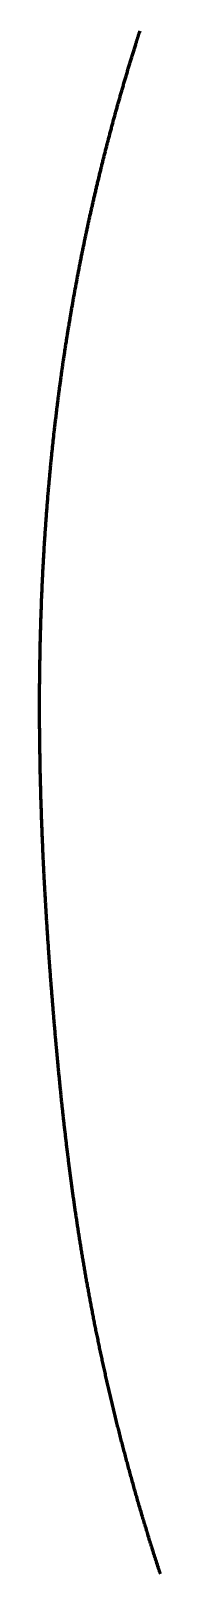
# Model space of a CAD drawing. Header units: millimetres. Extents: x 88 to 97873, y 32 to 55088.
# Drawn here: x 46895.9 to 46912.2, y 4115.9 to 4322.9 of the extents above; entities that cross this region are included whole.
import ezdxf

# ---------------------------------------------------------------- set-up
doc = ezdxf.new("R2010")
doc.units = ezdxf.units.MM
doc.header["$LTSCALE"] = 0.3

msp = doc.modelspace()

# ---------------------------------------------------------------- linework, layer by layer
at = {"lineweight": 60}
msp.add_lwpolyline([(46912.17, 4115.83), (46912.11, 4116.04), (46912.04, 4116.24), (46911.97, 4116.45), (46911.9, 4116.66), (46911.84, 4116.86), (46911.77, 4117.07), (46911.7, 4117.27), (46911.64, 4117.48), (46911.57, 4117.68), (46911.51, 4117.89), (46911.44, 4118.09), (46911.38, 4118.3), (46911.31, 4118.5), (46911.25, 4118.71), (46911.18, 4118.91), (46911.12, 4119.12), (46911.05, 4119.32), (46910.99, 4119.52), (46910.92, 4119.73), (46910.86, 4119.93), (46910.8, 4120.13), (46910.73, 4120.34), (46910.67, 4120.54), (46910.61, 4120.74), (46910.55, 4120.95), (46910.48, 4121.15), (46910.42, 4121.35), (46910.36, 4121.55), (46910.3, 4121.75), (46910.24, 4121.96), (46910.17, 4122.16), (46910.11, 4122.36), (46910.05, 4122.56), (46909.99, 4122.76), (46909.93, 4122.96), (46909.87, 4123.16), (46909.81, 4123.36), (46909.75, 4123.56), (46909.69, 4123.77), (46909.63, 4123.97), (46909.57, 4124.17), (46909.51, 4124.37), (46909.46, 4124.56), (46909.4, 4124.76), (46909.34, 4124.96), (46909.28, 4125.16), (46909.22, 4125.36), (46909.16, 4125.56), (46909.11, 4125.76), (46909.05, 4125.96), (46908.99, 4126.16), (46908.93, 4126.35), (46908.88, 4126.55), (46908.82, 4126.75), (46908.76, 4126.95), (46908.71, 4127.15), (46908.65, 4127.34), (46908.6, 4127.54), (46908.54, 4127.74), (46908.49, 4127.94), (46908.43, 4128.13), (46908.38, 4128.33), (46908.32, 4128.53), (46908.27, 4128.72), (46908.21, 4128.92), (46908.16, 4129.11), (46908.1, 4129.31), (46908.05, 4129.51), (46908, 4129.7), (46907.94, 4129.9), (46907.89, 4130.09), (46907.84, 4130.29), (46907.78, 4130.48), (46907.73, 4130.68), (46907.68, 4130.87), (46907.62, 4131.07), (46907.57, 4131.26), (46907.52, 4131.46), (46907.47, 4131.65), (46907.42, 4131.84), (46907.37, 4132.04), (46907.31, 4132.23), (46907.26, 4132.42), (46907.21, 4132.62), (46907.16, 4132.81), (46907.11, 4133), (46907.06, 4133.2), (46907.01, 4133.39), (46906.96, 4133.58), (46906.91, 4133.77), (46906.86, 4133.97), (46906.81, 4134.16), (46906.76, 4134.35), (46906.71, 4134.54), (46906.66, 4134.74), (46906.62, 4134.93), (46906.57, 4135.12), (46906.52, 4135.31), (46906.47, 4135.5), (46906.42, 4135.69), (46906.37, 4135.88), (46906.33, 4136.07), (46906.28, 4136.26), (46906.23, 4136.45), (46906.18, 4136.64), (46906.14, 4136.84), (46906.09, 4137.03), (46906.04, 4137.21), (46906, 4137.4), (46905.95, 4137.59), (46905.91, 4137.78), (46905.86, 4137.97), (46905.81, 4138.16), (46905.77, 4138.35), (46905.72, 4138.54), (46905.68, 4138.73), (46905.63, 4138.92), (46905.59, 4139.11), (46905.54, 4139.29), (46905.5, 4139.48), (46905.45, 4139.67), (46905.41, 4139.86), (46905.37, 4140.05), (46905.32, 4140.23), (46905.28, 4140.42), (46905.24, 4140.61), (46905.19, 4140.8), (46905.15, 4140.98), (46905.11, 4141.17), (46905.06, 4141.36), (46905.02, 4141.54), (46904.98, 4141.73), (46904.94, 4141.92), (46904.89, 4142.1), (46904.85, 4142.29), (46904.81, 4142.48), (46904.77, 4142.66), (46904.73, 4142.85), (46904.68, 4143.03), (46904.64, 4143.22), (46904.6, 4143.4), (46904.56, 4143.59), (46904.52, 4143.77), (46904.48, 4143.96), (46904.44, 4144.14), (46904.4, 4144.33), (46904.36, 4144.51), (46904.32, 4144.7), (46904.28, 4144.88), (46904.24, 4145.07), (46904.2, 4145.25), (46904.16, 4145.43), (46904.12, 4145.62), (46904.08, 4145.8), (46904.04, 4145.99), (46904, 4146.17), (46903.97, 4146.35), (46903.93, 4146.54), (46903.89, 4146.72), (46903.85, 4146.9), (46903.81, 4147.08), (46903.78, 4147.27), (46903.74, 4147.45), (46903.7, 4147.63), (46903.66, 4147.81), (46903.63, 4148), (46903.59, 4148.18), (46903.55, 4148.36), (46903.51, 4148.54), (46903.48, 4148.72), (46903.44, 4148.9), (46903.41, 4149.09), (46903.37, 4149.27), (46903.33, 4149.45), (46903.3, 4149.63), (46903.26, 4149.81), (46903.23, 4149.99), (46903.19, 4150.17), (46903.16, 4150.35), (46903.12, 4150.53), (46903.08, 4150.71), (46903.05, 4150.89), (46903.02, 4151.07), (46902.98, 4151.25), (46902.95, 4151.43), (46902.91, 4151.61), (46902.88, 4151.79), (46902.84, 4151.97), (46902.81, 4152.15), (46902.78, 4152.33), (46902.74, 4152.51), (46902.71, 4152.69), (46902.68, 4152.87), (46902.64, 4153.05), (46902.61, 4153.22), (46902.58, 4153.4), (46902.54, 4153.58), (46902.51, 4153.76), (46902.48, 4153.94), (46902.45, 4154.12), (46902.41, 4154.29), (46902.38, 4154.47), (46902.35, 4154.65), (46902.32, 4154.83), (46902.29, 4155), (46902.25, 4155.18), (46902.22, 4155.36), (46902.19, 4155.54), (46902.16, 4155.71), (46902.13, 4155.89), (46902.1, 4156.07), (46902.07, 4156.24), (46902.04, 4156.42), (46902.01, 4156.6), (46901.98, 4156.77), (46901.95, 4156.95), (46901.92, 4157.13), (46901.89, 4157.3), (46901.86, 4157.48), (46901.83, 4157.65), (46901.8, 4157.83), (46901.77, 4158), (46901.74, 4158.18), (46901.71, 4158.35), (46901.68, 4158.53), (46901.65, 4158.71), (46901.62, 4158.88), (46901.59, 4159.06), (46901.56, 4159.23), (46901.53, 4159.4), (46901.51, 4159.58), (46901.48, 4159.75), (46901.45, 4159.93), (46901.42, 4160.1), (46901.39, 4160.28), (46901.37, 4160.45), (46901.34, 4160.62), (46901.31, 4160.8), (46901.28, 4160.97), (46901.26, 4161.15), (46901.23, 4161.32), (46901.2, 4161.49), (46901.17, 4161.67), (46901.15, 4161.84), (46901.12, 4162.01), (46901.09, 4162.18), (46901.07, 4162.36), (46901.04, 4162.53), (46901.01, 4162.7), (46900.99, 4162.88), (46900.96, 4163.05), (46900.94, 4163.22), (46900.91, 4163.39), (46900.88, 4163.57), (46900.86, 4163.74), (46900.83, 4163.91), (46900.81, 4164.08), (46900.78, 4164.25), (46900.76, 4164.42), (46900.73, 4164.6), (46900.71, 4164.77), (46900.68, 4164.94), (46900.66, 4165.11), (46900.63, 4165.28), (46900.61, 4165.45), (46900.58, 4165.62), (46900.56, 4165.79), (46900.53, 4165.97), (46900.51, 4166.14), (46900.49, 4166.31), (46900.46, 4166.48), (46900.44, 4166.65), (46900.41, 4166.82), (46900.39, 4166.99), (46900.37, 4167.16), (46900.34, 4167.33), (46900.32, 4167.5), (46900.3, 4167.67), (46900.27, 4167.84), (46900.25, 4168.01), (46900.23, 4168.18), (46900.21, 4168.35), (46900.18, 4168.52), (46900.16, 4168.68), (46900.14, 4168.85), (46900.12, 4169.02), (46900.09, 4169.19), (46900.07, 4169.36), (46900.05, 4169.53), (46900.03, 4169.7), (46900, 4169.87), (46899.98, 4170.04), (46899.96, 4170.2), (46899.94, 4170.37), (46899.92, 4170.54), (46899.9, 4170.71), (46899.87, 4170.88), (46899.85, 4171.04), (46899.83, 4171.21), (46899.81, 4171.38), (46899.79, 4171.55), (46899.77, 4171.72), (46899.75, 4171.88), (46899.73, 4172.05), (46899.71, 4172.22), (46899.69, 4172.39), (46899.67, 4172.55), (46899.64, 4172.72), (46899.62, 4172.89), (46899.6, 4173.05), (46899.58, 4173.22), (46899.56, 4173.39), (46899.54, 4173.55), (46899.52, 4173.72), (46899.5, 4173.89), (46899.48, 4174.05), (46899.47, 4174.22), (46899.45, 4174.39), (46899.43, 4174.55), (46899.41, 4174.72), (46899.39, 4174.88), (46899.37, 4175.05), (46899.35, 4175.22), (46899.33, 4175.38), (46899.31, 4175.55), (46899.29, 4175.71), (46899.27, 4175.88), (46899.25, 4176.04), (46899.24, 4176.21), (46899.22, 4176.37), (46899.2, 4176.54), (46899.18, 4176.71), (46899.16, 4176.87), (46899.14, 4177.04), (46899.12, 4177.2), (46899.11, 4177.36), (46899.09, 4177.53), (46899.07, 4177.69), (46899.05, 4177.86), (46899.03, 4178.02), (46899.02, 4178.19), (46899, 4178.35), (46898.98, 4178.52), (46898.96, 4178.68), (46898.95, 4178.84), (46898.93, 4179.01), (46898.91, 4179.17), (46898.89, 4179.34), (46898.88, 4179.5), (46898.86, 4179.66), (46898.84, 4179.83), (46898.83, 4179.99), (46898.81, 4180.15), (46898.79, 4180.32), (46898.78, 4180.48), (46898.76, 4180.64), (46898.74, 4180.81), (46898.73, 4180.97), (46898.71, 4181.13), (46898.69, 4181.3), (46898.68, 4181.46), (46898.66, 4181.62), (46898.64, 4181.79), (46898.63, 4181.95), (46898.61, 4182.11), (46898.6, 4182.27), (46898.58, 4182.44), (46898.56, 4182.6), (46898.55, 4182.76), (46898.53, 4182.92), (46898.52, 4183.09), (46898.5, 4183.25), (46898.48, 4183.41), (46898.47, 4183.57), (46898.45, 4183.73), (46898.44, 4183.9), (46898.42, 4184.06), (46898.41, 4184.22), (46898.39, 4184.38), (46898.38, 4184.54), (46898.36, 4184.7), (46898.35, 4184.87), (46898.33, 4185.03), (46898.32, 4185.19), (46898.3, 4185.35), (46898.29, 4185.51), (46898.27, 4185.67), (46898.26, 4185.83), (46898.24, 4185.99), (46898.23, 4186.16), (46898.21, 4186.32), (46898.2, 4186.48), (46898.18, 4186.64), (46898.17, 4186.8), (46898.15, 4186.96), (46898.14, 4187.12), (46898.12, 4187.28), (46898.11, 4187.44), (46898.1, 4187.6), (46898.08, 4187.76), (46898.07, 4187.92), (46898.05, 4188.08), (46898.04, 4188.24), (46898.03, 4188.4), (46898.01, 4188.56), (46898, 4188.72), (46897.98, 4188.88), (46897.97, 4189.04), (46897.96, 4189.2), (46897.94, 4189.36), (46897.93, 4189.52), (46897.91, 4189.68), (46897.9, 4189.84), (46897.89, 4190), (46897.87, 4190.16), (46897.86, 4190.32), (46897.85, 4190.48), (46897.83, 4190.64), (46897.82, 4190.8), (46897.81, 4190.96), (46897.79, 4191.12), (46897.78, 4191.27), (46897.77, 4191.43), (46897.75, 4191.59), (46897.74, 4191.75), (46897.73, 4191.91), (46897.71, 4192.07), (46897.7, 4192.23), (46897.69, 4192.39), (46897.68, 4192.55), (46897.66, 4192.7), (46897.65, 4192.86), (46897.64, 4193.02), (46897.62, 4193.18), (46897.61, 4193.34), (46897.6, 4193.5), (46897.59, 4193.65), (46897.57, 4193.81), (46897.56, 4193.97), (46897.55, 4194.13), (46897.54, 4194.29), (46897.52, 4194.44), (46897.51, 4194.6), (46897.5, 4194.76), (46897.49, 4194.92), (46897.47, 4195.08), (46897.46, 4195.23), (46897.45, 4195.39), (46897.44, 4195.55), (46897.43, 4195.71), (46897.41, 4195.86), (46897.4, 4196.02), (46897.39, 4196.18), (46897.38, 4196.34), (46897.37, 4196.49), (46897.36, 4196.65), (46897.34, 4196.81), (46897.33, 4196.96), (46897.32, 4197.12), (46897.31, 4197.28), (46897.3, 4197.43), (46897.29, 4197.59), (46897.27, 4197.75), (46897.26, 4197.91), (46897.25, 4198.06), (46897.24, 4198.22), (46897.23, 4198.38), (46897.22, 4198.53), (46897.21, 4198.69), (46897.19, 4198.84), (46897.18, 4199), (46897.17, 4199.16), (46897.16, 4199.31), (46897.15, 4199.47), (46897.14, 4199.63), (46897.13, 4199.78), (46897.12, 4199.94), (46897.11, 4200.09), (46897.1, 4200.25), (46897.09, 4200.41), (46897.08, 4200.56), (46897.06, 4200.72), (46897.05, 4200.87), (46897.04, 4201.03), (46897.03, 4201.19), (46897.02, 4201.34), (46897.01, 4201.5), (46897, 4201.65), (46896.99, 4201.81), (46896.98, 4201.96), (46896.97, 4202.12), (46896.96, 4202.27), (46896.95, 4202.43), (46896.94, 4202.58), (46896.93, 4202.74), (46896.92, 4202.89), (46896.91, 4203.05), (46896.9, 4203.2), (46896.89, 4203.36), (46896.88, 4203.51), (46896.87, 4203.67), (46896.86, 4203.82), (46896.85, 4203.98), (46896.84, 4204.13), (46896.83, 4204.29), (46896.82, 4204.44), (46896.81, 4204.6), (46896.81, 4204.75), (46896.8, 4204.91), (46896.79, 4205.06), (46896.78, 4205.21), (46896.77, 4205.37), (46896.76, 4205.52), (46896.75, 4205.68), (46896.74, 4205.83), (46896.73, 4205.99), (46896.72, 4206.14), (46896.71, 4206.29), (46896.7, 4206.45), (46896.7, 4206.6), (46896.69, 4206.76), (46896.68, 4206.91), (46896.67, 4207.06), (46896.66, 4207.22), (46896.65, 4207.37), (46896.64, 4207.52), (46896.64, 4207.68), (46896.63, 4207.83), (46896.62, 4207.98), (46896.61, 4208.14), (46896.6, 4208.29), (46896.59, 4208.45), (46896.59, 4208.6), (46896.58, 4208.75), (46896.57, 4208.9), (46896.56, 4209.06), (46896.55, 4209.21), (46896.55, 4209.36), (46896.54, 4209.52), (46896.53, 4209.67), (46896.52, 4209.82), (46896.51, 4209.98), (46896.51, 4210.13), (46896.5, 4210.28), (46896.49, 4210.43), (46896.48, 4210.59), (46896.48, 4210.74), (46896.47, 4210.89), (46896.46, 4211.04), (46896.45, 4211.2), (46896.45, 4211.35), (46896.44, 4211.5), (46896.43, 4211.65), (46896.42, 4211.81), (46896.42, 4211.96), (46896.41, 4212.11), (46896.4, 4212.26), (46896.4, 4212.42), (46896.39, 4212.57), (46896.38, 4212.72), (46896.38, 4212.87), (46896.37, 4213.02), (46896.36, 4213.18), (46896.35, 4213.33), (46896.35, 4213.48), (46896.34, 4213.63), (46896.34, 4213.78), (46896.33, 4213.93), (46896.32, 4214.09), (46896.32, 4214.24), (46896.31, 4214.39), (46896.3, 4214.54), (46896.3, 4214.69), (46896.29, 4214.84), (46896.28, 4214.99), (46896.28, 4215.15), (46896.27, 4215.3), (46896.27, 4215.45), (46896.26, 4215.6), (46896.25, 4215.75), (46896.25, 4215.9), (46896.24, 4216.05), (46896.24, 4216.2), (46896.23, 4216.35), (46896.23, 4216.51), (46896.22, 4216.66), (46896.21, 4216.81), (46896.21, 4216.96), (46896.2, 4217.11), (46896.2, 4217.26), (46896.19, 4217.41), (46896.19, 4217.56), (46896.18, 4217.71), (46896.18, 4217.86), (46896.17, 4218.01), (46896.17, 4218.16), (46896.16, 4218.31), (46896.16, 4218.46), (46896.15, 4218.61), (46896.15, 4218.76), (46896.14, 4218.91), (46896.14, 4219.07), (46896.13, 4219.22), (46896.13, 4219.37), (46896.12, 4219.52), (46896.12, 4219.67), (46896.11, 4219.82), (46896.11, 4219.97), (46896.11, 4220.12), (46896.1, 4220.27), (46896.1, 4220.42), (46896.09, 4220.56), (46896.09, 4220.71), (46896.08, 4220.86), (46896.08, 4221.01), (46896.08, 4221.16), (46896.07, 4221.31), (46896.07, 4221.46), (46896.06, 4221.61), (46896.06, 4221.76), (46896.06, 4221.91), (46896.05, 4222.06), (46896.05, 4222.21), (46896.05, 4222.36), (46896.04, 4222.51), (46896.04, 4222.66), (46896.03, 4222.81), (46896.03, 4222.96), (46896.03, 4223.11), (46896.02, 4223.25), (46896.02, 4223.4), (46896.02, 4223.55), (46896.02, 4223.7), (46896.01, 4223.85), (46896.01, 4224), (46896.01, 4224.15), (46896, 4224.3), (46896, 4224.45), (46896, 4224.59), (46895.99, 4224.74), (46895.99, 4224.89), (46895.99, 4225.04), (46895.99, 4225.19), (46895.98, 4225.34), (46895.98, 4225.49), (46895.98, 4225.63), (46895.98, 4225.78), (46895.97, 4225.93), (46895.97, 4226.08), (46895.97, 4226.23), (46895.97, 4226.38), (46895.97, 4226.52), (46895.96, 4226.67), (46895.96, 4226.82), (46895.96, 4226.97), (46895.96, 4227.12), (46895.96, 4227.26), (46895.95, 4227.41), (46895.95, 4227.56), (46895.95, 4227.71), (46895.95, 4227.86), (46895.95, 4228), (46895.94, 4228.15), (46895.94, 4228.3), (46895.94, 4228.45), (46895.94, 4228.6), (46895.94, 4228.74), (46895.94, 4228.89), (46895.94, 4229.04), (46895.94, 4229.19), (46895.93, 4229.33), (46895.93, 4229.48), (46895.93, 4229.63), (46895.93, 4229.78), (46895.93, 4229.92), (46895.93, 4230.07), (46895.93, 4230.22), (46895.93, 4230.36), (46895.93, 4230.51), (46895.93, 4230.66), (46895.93, 4230.81), (46895.93, 4230.95), (46895.93, 4231.1), (46895.92, 4231.25), (46895.92, 4231.39), (46895.92, 4231.54), (46895.92, 4231.69), (46895.92, 4231.84), (46895.92, 4231.98), (46895.92, 4232.13), (46895.92, 4232.28), (46895.92, 4232.42), (46895.92, 4232.57), (46895.92, 4232.72), (46895.92, 4232.86), (46895.92, 4233.01), (46895.92, 4233.16), (46895.92, 4233.3), (46895.93, 4233.45), (46895.93, 4233.6), (46895.93, 4233.74), (46895.93, 4233.89), (46895.93, 4234.03), (46895.93, 4234.18), (46895.93, 4234.33), (46895.93, 4234.47), (46895.93, 4234.62), (46895.93, 4234.77), (46895.93, 4234.91), (46895.93, 4235.06), (46895.93, 4235.21), (46895.94, 4235.35), (46895.94, 4235.5), (46895.94, 4235.64), (46895.94, 4235.79), (46895.94, 4235.94), (46895.94, 4236.08), (46895.94, 4236.23), (46895.95, 4236.37), (46895.95, 4236.52), (46895.95, 4236.66), (46895.95, 4236.81), (46895.95, 4236.96), (46895.95, 4237.1), (46895.96, 4237.25), (46895.96, 4237.39), (46895.96, 4237.54), (46895.96, 4237.68), (46895.96, 4237.83), (46895.97, 4237.98), (46895.97, 4238.12), (46895.97, 4238.27), (46895.97, 4238.41), (46895.98, 4238.56), (46895.98, 4238.7), (46895.98, 4238.85), (46895.98, 4238.99), (46895.99, 4239.14), (46895.99, 4239.28), (46895.99, 4239.43), (46895.99, 4239.57), (46896, 4239.72), (46896, 4239.86), (46896, 4240.01), (46896.01, 4240.15), (46896.01, 4240.3), (46896.01, 4240.44), (46896.02, 4240.59), (46896.02, 4240.73), (46896.02, 4240.88), (46896.03, 4241.02), (46896.03, 4241.17), (46896.03, 4241.31), (46896.04, 4241.46), (46896.04, 4241.6), (46896.04, 4241.75), (46896.05, 4241.89), (46896.05, 4242.04), (46896.06, 4242.18), (46896.06, 4242.33), (46896.06, 4242.47), (46896.07, 4242.62), (46896.07, 4242.76), (46896.08, 4242.91), (46896.08, 4243.05), (46896.08, 4243.19), (46896.09, 4243.34), (46896.09, 4243.48), (46896.1, 4243.63), (46896.1, 4243.77), (46896.11, 4243.92), (46896.11, 4244.06), (46896.12, 4244.2), (46896.12, 4244.35), (46896.13, 4244.49), (46896.13, 4244.64), (46896.13, 4244.78), (46896.14, 4244.93), (46896.15, 4245.07), (46896.15, 4245.21), (46896.16, 4245.36), (46896.16, 4245.5), (46896.17, 4245.65), (46896.17, 4245.79), (46896.18, 4245.93), (46896.18, 4246.08), (46896.19, 4246.22), (46896.19, 4246.37), (46896.2, 4246.51), (46896.2, 4246.65), (46896.21, 4246.8), (46896.22, 4246.94), (46896.22, 4247.08), (46896.23, 4247.23), (46896.23, 4247.37), (46896.24, 4247.52), (46896.25, 4247.66), (46896.25, 4247.8), (46896.26, 4247.95), (46896.27, 4248.09), (46896.27, 4248.23), (46896.28, 4248.38), (46896.28, 4248.52), (46896.29, 4248.66), (46896.3, 4248.81), (46896.3, 4248.95), (46896.31, 4249.09), (46896.32, 4249.24), (46896.32, 4249.38), (46896.33, 4249.52), (46896.34, 4249.67), (46896.35, 4249.81), (46896.35, 4249.95), (46896.36, 4250.1), (46896.37, 4250.24), (46896.37, 4250.38), (46896.38, 4250.53), (46896.39, 4250.67), (46896.4, 4250.81), (46896.4, 4250.96), (46896.41, 4251.1), (46896.42, 4251.24), (46896.43, 4251.38), (46896.44, 4251.53), (46896.44, 4251.67), (46896.45, 4251.81), (46896.46, 4251.96), (46896.47, 4252.1), (46896.48, 4252.24), (46896.48, 4252.38), (46896.49, 4252.53), (46896.5, 4252.67), (46896.51, 4252.81), (46896.52, 4252.96), (46896.52, 4253.1), (46896.53, 4253.24), (46896.54, 4253.38), (46896.55, 4253.53), (46896.56, 4253.67), (46896.57, 4253.81), (46896.58, 4253.95), (46896.59, 4254.1), (46896.6, 4254.24), (46896.6, 4254.38), (46896.61, 4254.52), (46896.62, 4254.67), (46896.63, 4254.81), (46896.64, 4254.95), (46896.65, 4255.09), (46896.66, 4255.24), (46896.67, 4255.38), (46896.68, 4255.52), (46896.69, 4255.66), (46896.7, 4255.81), (46896.71, 4255.95), (46896.72, 4256.09), (46896.73, 4256.23), (46896.74, 4256.37), (46896.75, 4256.52), (46896.76, 4256.66), (46896.77, 4256.8), (46896.78, 4256.94), (46896.79, 4257.09), (46896.8, 4257.23), (46896.81, 4257.37), (46896.82, 4257.51), (46896.83, 4257.65), (46896.84, 4257.8), (46896.85, 4257.94), (46896.86, 4258.08), (46896.87, 4258.22), (46896.88, 4258.36), (46896.89, 4258.51), (46896.9, 4258.65), (46896.92, 4258.79), (46896.93, 4258.93), (46896.94, 4259.07), (46896.95, 4259.21), (46896.96, 4259.36), (46896.97, 4259.5), (46896.98, 4259.64), (46896.99, 4259.78), (46897.01, 4259.92), (46897.02, 4260.06), (46897.03, 4260.21), (46897.04, 4260.35), (46897.05, 4260.49), (46897.06, 4260.63), (46897.08, 4260.77), (46897.09, 4260.91), (46897.1, 4261.06), (46897.11, 4261.2), (46897.13, 4261.34), (46897.14, 4261.48), (46897.15, 4261.62), (46897.16, 4261.76), (46897.17, 4261.91), (46897.19, 4262.05), (46897.2, 4262.19), (46897.21, 4262.33), (46897.22, 4262.47), (46897.24, 4262.61), (46897.25, 4262.75), (46897.26, 4262.89), (46897.28, 4263.04), (46897.29, 4263.18), (46897.3, 4263.32), (46897.32, 4263.46), (46897.33, 4263.6), (46897.34, 4263.74), (46897.36, 4263.88), (46897.37, 4264.03), (46897.38, 4264.17), (46897.4, 4264.31), (46897.41, 4264.45), (46897.42, 4264.59), (46897.44, 4264.73), (46897.45, 4264.87), (46897.46, 4265.01), (46897.48, 4265.15), (46897.49, 4265.3), (46897.51, 4265.44), (46897.52, 4265.58), (46897.54, 4265.72), (46897.55, 4265.86), (46897.56, 4266), (46897.58, 4266.14), (46897.59, 4266.28), (46897.61, 4266.42), (46897.62, 4266.56), (46897.64, 4266.71), (46897.65, 4266.85), (46897.67, 4266.99), (46897.68, 4267.13), (46897.7, 4267.27), (46897.71, 4267.41), (46897.73, 4267.55), (46897.74, 4267.69), (46897.76, 4267.83), (46897.77, 4267.97), (46897.79, 4268.11), (46897.8, 4268.25), (46897.82, 4268.39), (46897.83, 4268.54), (46897.85, 4268.68), (46897.86, 4268.82), (46897.88, 4268.96), (46897.9, 4269.1), (46897.91, 4269.24), (46897.93, 4269.38), (46897.94, 4269.52), (46897.96, 4269.66), (46897.98, 4269.8), (46897.99, 4269.94), (46898.01, 4270.08), (46898.03, 4270.22), (46898.04, 4270.36), (46898.06, 4270.5), (46898.08, 4270.65), (46898.09, 4270.79), (46898.11, 4270.93), (46898.13, 4271.07), (46898.14, 4271.21), (46898.16, 4271.35), (46898.18, 4271.49), (46898.19, 4271.63), (46898.21, 4271.77), (46898.23, 4271.91), (46898.24, 4272.05), (46898.26, 4272.19), (46898.28, 4272.33), (46898.3, 4272.47), (46898.31, 4272.61), (46898.33, 4272.75), (46898.35, 4272.89), (46898.37, 4273.03), (46898.39, 4273.17), (46898.4, 4273.31), (46898.42, 4273.45), (46898.44, 4273.59), (46898.46, 4273.73), (46898.48, 4273.87), (46898.49, 4274.01), (46898.51, 4274.15), (46898.53, 4274.3), (46898.55, 4274.44), (46898.57, 4274.58), (46898.59, 4274.72), (46898.6, 4274.86), (46898.62, 4275), (46898.64, 4275.14), (46898.66, 4275.28), (46898.68, 4275.42), (46898.7, 4275.56), (46898.72, 4275.7), (46898.74, 4275.84), (46898.76, 4275.98), (46898.78, 4276.12), (46898.79, 4276.26), (46898.81, 4276.4), (46898.83, 4276.54), (46898.85, 4276.68), (46898.87, 4276.82), (46898.89, 4276.96), (46898.91, 4277.1), (46898.93, 4277.24), (46898.95, 4277.38), (46898.97, 4277.52), (46898.99, 4277.66), (46899.01, 4277.8), (46899.03, 4277.94), (46899.05, 4278.08), (46899.07, 4278.22), (46899.09, 4278.36), (46899.11, 4278.5), (46899.13, 4278.64), (46899.16, 4278.78), (46899.18, 4278.92), (46899.2, 4279.06), (46899.22, 4279.2), (46899.24, 4279.34), (46899.26, 4279.48), (46899.28, 4279.62), (46899.3, 4279.76), (46899.32, 4279.9), (46899.34, 4280.04), (46899.37, 4280.18), (46899.39, 4280.32), (46899.41, 4280.46), (46899.43, 4280.6), (46899.45, 4280.74), (46899.47, 4280.88), (46899.49, 4281.02), (46899.52, 4281.16), (46899.54, 4281.3), (46899.56, 4281.44), (46899.58, 4281.58), (46899.6, 4281.72), (46899.63, 4281.86), (46899.65, 4282), (46899.67, 4282.13), (46899.69, 4282.27), (46899.72, 4282.41), (46899.74, 4282.55), (46899.76, 4282.69), (46899.78, 4282.83), (46899.81, 4282.97), (46899.83, 4283.11), (46899.85, 4283.25), (46899.88, 4283.39), (46899.9, 4283.53), (46899.92, 4283.67), (46899.95, 4283.81), (46899.97, 4283.95), (46899.99, 4284.09), (46900.02, 4284.23), (46900.04, 4284.37), (46900.06, 4284.51), (46900.09, 4284.65), (46900.11, 4284.79), (46900.13, 4284.93), (46900.16, 4285.07), (46900.18, 4285.21), (46900.21, 4285.35), (46900.23, 4285.49), (46900.25, 4285.63), (46900.28, 4285.77), (46900.3, 4285.91), (46900.33, 4286.05), (46900.35, 4286.19), (46900.38, 4286.33), (46900.4, 4286.47), (46900.42, 4286.61), (46900.45, 4286.75), (46900.47, 4286.89), (46900.5, 4287.03), (46900.52, 4287.16), (46900.55, 4287.3), (46900.57, 4287.44), (46900.6, 4287.58), (46900.62, 4287.72), (46900.65, 4287.86), (46900.68, 4288), (46900.7, 4288.14), (46900.73, 4288.28), (46900.75, 4288.42), (46900.78, 4288.56), (46900.8, 4288.7), (46900.83, 4288.84), (46900.86, 4288.98), (46900.88, 4289.12), (46900.91, 4289.26), (46900.93, 4289.4), (46900.96, 4289.54), (46900.99, 4289.68), (46901.01, 4289.82), (46901.04, 4289.96), (46901.07, 4290.1), (46901.09, 4290.24), (46901.12, 4290.38), (46901.15, 4290.52), (46901.17, 4290.66), (46901.2, 4290.8), (46901.23, 4290.93), (46901.25, 4291.07), (46901.28, 4291.21), (46901.31, 4291.35), (46901.33, 4291.49), (46901.36, 4291.63), (46901.39, 4291.77), (46901.42, 4291.91), (46901.44, 4292.05), (46901.47, 4292.19), (46901.5, 4292.33), (46901.53, 4292.47), (46901.56, 4292.61), (46901.58, 4292.75), (46901.61, 4292.89), (46901.64, 4293.03), (46901.67, 4293.17), (46901.7, 4293.31), (46901.72, 4293.45), (46901.75, 4293.59), (46901.78, 4293.73), (46901.81, 4293.87), (46901.84, 4294.01), (46901.87, 4294.15), (46901.9, 4294.29), (46901.92, 4294.43), (46901.95, 4294.56), (46901.98, 4294.7), (46902.01, 4294.84), (46902.04, 4294.98), (46902.07, 4295.12), (46902.1, 4295.26), (46902.13, 4295.4), (46902.16, 4295.54), (46902.19, 4295.68), (46902.22, 4295.82), (46902.25, 4295.96), (46902.28, 4296.1), (46902.31, 4296.24), (46902.34, 4296.38), (46902.37, 4296.52), (46902.4, 4296.66), (46902.43, 4296.8), (46902.46, 4296.94), (46902.49, 4297.08), (46902.52, 4297.22), (46902.55, 4297.36), (46902.58, 4297.5), (46902.61, 4297.64), (46902.64, 4297.78), (46902.67, 4297.92), (46902.7, 4298.06), (46902.73, 4298.2), (46902.76, 4298.34), (46902.8, 4298.48), (46902.83, 4298.62), (46902.86, 4298.76), (46902.89, 4298.89), (46902.92, 4299.03), (46902.95, 4299.17), (46902.98, 4299.31), (46903.02, 4299.45), (46903.05, 4299.59), (46903.08, 4299.73), (46903.11, 4299.87), (46903.14, 4300.01), (46903.17, 4300.15), (46903.21, 4300.29), (46903.24, 4300.43), (46903.27, 4300.57), (46903.3, 4300.71), (46903.34, 4300.85), (46903.37, 4300.99), (46903.4, 4301.13), (46903.43, 4301.27), (46903.47, 4301.41), (46903.5, 4301.55), (46903.53, 4301.69), (46903.57, 4301.83), (46903.6, 4301.97), (46903.63, 4302.11), (46903.66, 4302.25), (46903.7, 4302.39), (46903.73, 4302.53), (46903.77, 4302.67), (46903.8, 4302.81), (46903.83, 4302.95), (46903.87, 4303.09), (46903.9, 4303.23), (46903.93, 4303.37), (46903.97, 4303.51), (46904, 4303.65), (46904.04, 4303.79), (46904.07, 4303.93), (46904.1, 4304.07), (46904.14, 4304.21), (46904.17, 4304.35), (46904.21, 4304.49), (46904.24, 4304.63), (46904.28, 4304.77), (46904.31, 4304.91), (46904.35, 4305.05), (46904.38, 4305.19), (46904.42, 4305.33), (46904.45, 4305.47), (46904.49, 4305.61), (46904.52, 4305.75), (46904.56, 4305.89), (46904.59, 4306.03), (46904.63, 4306.17), (46904.66, 4306.31), (46904.7, 4306.45), (46904.73, 4306.59), (46904.77, 4306.73), (46904.81, 4306.87), (46904.84, 4307.01), (46904.88, 4307.15), (46904.91, 4307.29), (46904.95, 4307.43), (46904.99, 4307.57), (46905.02, 4307.71), (46905.06, 4307.85), (46905.1, 4307.99), (46905.13, 4308.13), (46905.17, 4308.27), (46905.21, 4308.41), (46905.24, 4308.55), (46905.28, 4308.69), (46905.32, 4308.83), (46905.35, 4308.97), (46905.39, 4309.11), (46905.43, 4309.25), (46905.46, 4309.39), (46905.5, 4309.53), (46905.54, 4309.67), (46905.58, 4309.81), (46905.61, 4309.95), (46905.65, 4310.09), (46905.69, 4310.23), (46905.73, 4310.37), (46905.77, 4310.52), (46905.8, 4310.66), (46905.84, 4310.8), (46905.88, 4310.94), (46905.92, 4311.08), (46905.96, 4311.22), (46906, 4311.36), (46906.03, 4311.5), (46906.07, 4311.64), (46906.11, 4311.78), (46906.15, 4311.92), (46906.19, 4312.06), (46906.23, 4312.2), (46906.27, 4312.34), (46906.31, 4312.48), (46906.35, 4312.62), (46906.38, 4312.76), (46906.42, 4312.9), (46906.46, 4313.04), (46906.5, 4313.18), (46906.54, 4313.33), (46906.58, 4313.47), (46906.62, 4313.61), (46906.66, 4313.75), (46906.7, 4313.89), (46906.74, 4314.03), (46906.78, 4314.17), (46906.82, 4314.31), (46906.86, 4314.45), (46906.9, 4314.59), (46906.94, 4314.73), (46906.98, 4314.87), (46907.02, 4315.01), (46907.06, 4315.15), (46907.11, 4315.3), (46907.15, 4315.44), (46907.19, 4315.58), (46907.23, 4315.72), (46907.27, 4315.86), (46907.31, 4316), (46907.35, 4316.14), (46907.39, 4316.28), (46907.43, 4316.42), (46907.48, 4316.56), (46907.52, 4316.7), (46907.56, 4316.84), (46907.6, 4316.99), (46907.64, 4317.13), (46907.69, 4317.27), (46907.73, 4317.41), (46907.77, 4317.55), (46907.81, 4317.69), (46907.85, 4317.83), (46907.9, 4317.97), (46907.94, 4318.11), (46907.98, 4318.26), (46908.02, 4318.4), (46908.07, 4318.54), (46908.11, 4318.68), (46908.15, 4318.82), (46908.19, 4318.96), (46908.24, 4319.1), (46908.28, 4319.24), (46908.32, 4319.38), (46908.37, 4319.53), (46908.41, 4319.67), (46908.45, 4319.81), (46908.5, 4319.95), (46908.54, 4320.09), (46908.59, 4320.23), (46908.63, 4320.37), (46908.67, 4320.52), (46908.72, 4320.66), (46908.76, 4320.8), (46908.81, 4320.94), (46908.85, 4321.08), (46908.89, 4321.22), (46908.94, 4321.36), (46908.98, 4321.51), (46909.03, 4321.65), (46909.07, 4321.79), (46909.12, 4321.93), (46909.16, 4322.07), (46909.21, 4322.21), (46909.25, 4322.35), (46909.3, 4322.5), (46909.34, 4322.64), (46909.39, 4322.78), (46909.43, 4322.92)], dxfattribs=at)

doc.saveas('drawing.dxf')
